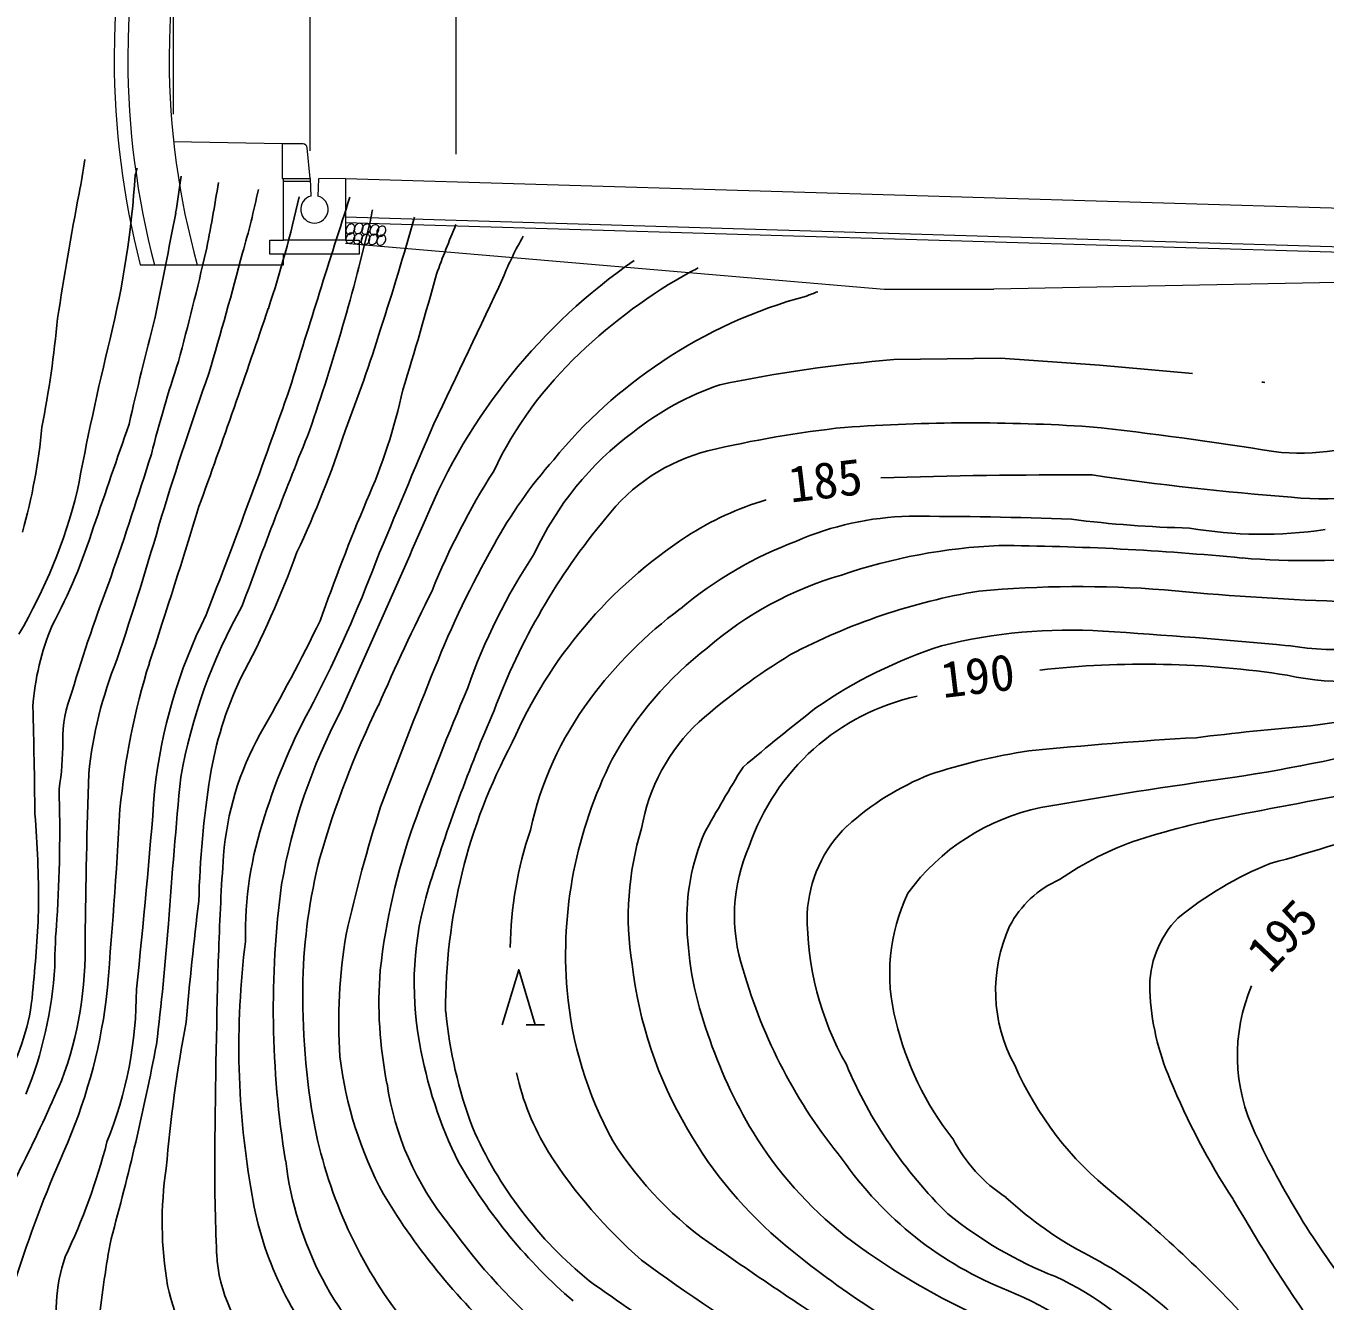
# Model space of a CAD drawing. Units: millimetres, scale not verified, with parts at other scales. Extents: x 40000 to 680000, y 20000 to 380000.
# Drawn here: x 502411 to 549656, y 290526 to 336881 of the extents above; entities that cross this region are included whole.
import ezdxf
from ezdxf.enums import TextEntityAlignment as Align

# ---------------------------------------------------------------- set-up
doc = ezdxf.new("R2010")
doc.units = ezdxf.units.MM
doc.header["$LTSCALE"] = 1000
doc.layers.add('M-BGD', color=7, linetype='Continuous', lineweight=25)
doc.layers.add('M-STR-HTXT', color=7, linetype='Continuous', lineweight=13)
doc.styles.add('ＭＳ ゴシック', font='')
doc.styles.get('ＭＳ ゴシック').set_extended_font_data('MS Gothic')

msp = doc.modelspace()

# ---------------------------------------------------------------- linework, layer by layer
at = {"layer": 'M-BGD'}
msp.add_line((520598, 300562), (521266, 300562), dxfattribs=at)
for points in [[(544842, 324245), (541454, 324548), (537857, 324800), (533977, 324751)], [(519728, 300562), (520330, 302569), (520932, 300562)]]:
    msp.add_lwpolyline(points, dxfattribs=at)
for centre, radius, start, end in [((508070, 316314), 54556, 245.2043, 245.2043), ((481103, 335414), 23694, 348.7587, 351.7767), ((488499, 336046), 18467, 345.5999, 346.4177), ((471566, 333762), 34895, 346.3265, 356.2074), ((416024, 344304), 92926, 351.19507, 352.03454), ((639822, 305176), 137881, 169.29172, 171.20915), ((427523, 344797), 83014, 348.79364, 350.56408), ((477354, 338054), 34257, 344.0488, 348.0018), ((473595, 339168), 39670, 341.5494, 347.6326), ((1045325, 159901), 557908, 162.1777, 162.92469), ((166768, 395192), 347247, 348.54684, 349.19246), ((437106, 348220), 79982, 340.98848, 346.69097), ((556275, 322725), 41938, 169.7296, 170.2771), ((420124, 356776), 100081, 342.00489, 344.44216), ((555965, 313726), 41129, 157.1962, 159.9092), ((530246, 323545), 11287, 149.7212, 158.3004), ((390389, 356259), 121733, 344.96645, 346.89832), ((358794, 368790), 156728, 343.48953, 345.15633), ((536665, 310817), 21328, 124.6623, 157.601), ((535679, 311348), 18923, 118.6508, 133.9574), ((533450, 315003), 14648, 116.7193, 117.8511), ((386291, 363597), 135834, 342.89843, 344.74401), ((-85008, 611767), 668152, 334.33794, 334.84134), ((535271, 310218), 17427, 104.8808, 123.9407), ((535036, 316471), 11408, 109.6165, 111.8214), ((106050, 464361), 427950, 340.20113, 341.22346), ((462946, 330091), 40796, 348.978, 354.5947), ((643567, 290741), 141009, 165.41843, 167.02471), ((454540, 344976), 63706, 339.01502, 342.53641), ((607538, 300585), 105065, 166.27525, 169.37172), ((552877, 309734), 47343, 161.5938, 165.8388), ((532203, 314625), 14152, 133.0346, 154.5698), ((535383, 309841), 17803, 123.5605, 140.7177), ((538289, 272310), 52618, 94.7006, 101.6723), ((627782, 282190), 125952, 160.49203, 162.98359), ((251700, 415219), 275924, 338.80669, 340.63312), ((495551, 328155), 21055, 336.0657, 347.6533), ((531210, 313580), 10862, 109.1691, 128.2824), ((548197, 330768), 6885, 263.0087, 263.8675), ((481938, 324223), 21140, 344.246, 354.7573), ((-1521110, 1020286), 2144029, 340.89856, 341.00405), ((1119118, 67007), 653828, 157.00594, 157.48053), ((536388, 283037), 39477, 96.1194, 103.4363), ((536817, 256775), 65677, 86.26925, 94.04853), ((527937, 199614), 123402, 80.73833, 83.88143), ((693310, 249045), 194826, 157.95668, 159.96147), ((476526, 334502), 39474, 334.8846, 341.7812), ((531314, 312905), 11461, 126.5995, 155.3323), ((548761, 329453), 8102, 263.1728, 294.5232), ((338105, 374467), 177034, 341.01124, 342.52876), ((528886, 314854), 6789, 104.2521, 142.5274), ((534355, 309875), 16997, 138.6124, 151.4386), ((542777, 305919), 27641, 147.6683, 157.8345), ((540130, 120385), 200176, 89.69882, 91.89731), ((555909, 419816), 100344, 261.56107, 265.7329), ((549583, 329764), 10078, 263.5043, 293.6102), ((485287, 324696), 19569, 329.5327, 346.0043), ((180444, 420556), 343490, 341.8789, 342.87371), ((593856, 286456), 85731, 157.24735, 160.37312), ((532441, 309107), 10996, 106.4065, 123.0928), ((384284, 354568), 128083, 341.45745, 343.90008), ((6508158, -2336821), 6553450, 156.0934, 156.1602), ((541975, 303570), 24062, 140.1635, 159.5063), ((534784, 308152), 10907, 91.3204, 113.5177), ((534672, 166368), 152689, 87.83433, 90.05224), ((545575, 358952), 40332, 262.6882, 268.7939), ((484764, 325016), 21084, 331.8883, 342.4837), ((547360, 333848), 15445, 260.1809, 278.5494), ((550484, 300327), 35735, 150.357, 158.2987), ((535779, 303986), 17109, 123.0928, 156.4332), ((535518, 304581), 14494, 110.5414, 129.9562), ((538688, 297493), 20520, 92.5, 108.8124), ((537183, 219781), 98214, 84.4737, 89.64439), ((478035, 330269), 36451, 331.9951, 339.9095), ((539233, 305537), 21996, 146.4664, 160.6714), ((549006, 347125), 29680, 265.4318, 275.7571), ((471330, 333841), 46790, 332.5849, 339.4575), ((559503, 296233), 57804, 159.08956, 163.49308), ((535650, 304493), 12930, 106.0709, 130.8215), ((605681, 272339), 98840, 153.56017, 156.2288), ((540841, 293822), 22830, 99.5085, 117.7444), ((540699, 275656), 40844, 85.6252, 95.098), ((553710, 417515), 101616, 264.41148, 267.9724), ((527692, 306027), 19970, 150.691, 169.7923), ((535743, 302876), 15973, 126.6453, 143.443), ((525905, 307038), 18925, 153.5471, 173.8476), ((446147, 348072), 74570, 330.31755, 333.88838), ((511997, 311475), 9359, 157.338, 175.9358), ((540353, 295777), 19142, 86.3198, 104.026), ((529297, 114893), 200363, 84.55405, 86.48468), ((550202, 326587), 12380, 261.2217, 286.9883), ((535107, 304013), 12958, 127.6151, 151.3654), ((540947, 298013), 17153, 107.7641, 124.8708), ((519882, 308124), 15273, 158.0344, 174.0442), ((532108, 305895), 26397, 162.7528, 174.5468), ((543330, 292731), 25012, 121.6296, 131.0717), ((681604, 246308), 177545, 157.74789, 159.49655), ((543087, 279946), 33734, 81.1459, 96.4782), ((550437, 323172), 10126, 257.6948, 288.3578), ((521979, 307537), 13033, 154.475, 170.9321), ((617091, 270920), 107145, 156.98099, 159.84466), ((546221, 337069), 25792, 276.4725, 291.8683), ((508597, 310889), 4849, 158.6264, 180.2325), ((532369, 301510), 22288, 151.0541, 162.7069), ((532739, 305063), 12257, 143.2927, 167.8214), ((536601, 304378), 8330, 102.3283, 161.1646), ((289611, 306184), 213134, 0.55093, 1.60091), ((532523, 302080), 21122, 152.1164, 170.2142), ((546376, 297044), 34633, 154.085, 163.9194), ((576583, 287249), 62274, 156.58731, 162.92751), ((585239, 242605), 88058, 127.90447, 130.12452), ((531590, 306545), 6889, 132.9447, 170.336), ((559939, 187824), 124089, 94.99823, 96.93124), ((520209, 305935), 10640, 150.6763, 175.774), ((552615, 176057), 135166, 93.24478, 95.83173), ((537168, 370252), 61376, 278.54752, 284.8084), ((492942, 310826), 10806, 350.9895, 0.2325), ((538087, 301182), 20413, 151.8039, 180.3719), ((541951, 289640), 21107, 98.364, 108.4264), ((537811, 303106), 15774, 153.1832, 184.6926), ((574550, 281418), 54175, 148.2341, 151.194), ((771511, 300995), 266961, 178.12965, 179.42487), ((751430, 286469), 244486, 174.57899, 175.83065), ((543457, 304175), 34772, 171.038, 178.5444), ((539059, 300236), 10158, 111.8402, 131.9123), ((571779, 123659), 187638, 97.8071, 99.96191), ((454532, 307600), 49107, 356.2754, 1.7893), ((288772, 325517), 218936, 353.79624, 355.6907), ((716036, -570624), 895027, 100.55819, 100.90772), ((462850, 304922), 40022, 359.938, 4.7464), ((294672, 320122), 211483, 354.9453, 356.82358), ((523696, 303887), 13304, 161.3795, 181.2428), ((569069, 291492), 56386, 162.4498, 167.3392), ((540952, 300624), 8012, 101.7634, 143.8213), ((551893, 278894), 29800, 100.0891, 107.6295), ((539297, 299830), 24156, 160.6371, 173.5143), ((534043, 303158), 14024, 161.3237, 179.0921), ((535222, 304498), 10905, 162.9135, 189.0818), ((535569, 304375), 4751, 133.933, 177.2588), ((528937, 374498), 70597, 285.3775, 289.39005), ((534425, 304410), 7978, 157.0449, 182.1412), ((546522, 296494), 11401, 108.6937, 124.8641), ((595259, 300589), 85881, 175.9066, 178.19018), ((532678, 301653), 20203, 165.7188, 178.4958), ((534431, 304529), 6253, 156.0532, 198.3336), ((552527, 294338), 13034, 111.9347, 129.118), ((541493, 302432), 3728, 113.541, 152.5228), ((545574, 301134), 34168, 172.3721, 189.2923), ((528314, 302061), 11784, 162.8723, 190.4708), ((540565, 302443), 6741, 154.4212, 194.8964), ((458828, 306453), 44072, 354.1198, 357.9527), ((657258, 287214), 149630, 173.151, 174.84507), ((524459, 302642), 20998, 175.1688, 179.8933), ((541879, 304552), 11056, 179.7405, 209.4112), ((546934, 301913), 3655, 136.0356, 181.6326), ((408026, 311843), 99855, 353.10248, 355.63575), ((532451, 300694), 18666, 170.2633, 183.9166), ((539101, 304567), 12657, 182.0573, 200.0245), ((543308, 301807), 5633, 155.4, 208.7777), ((490749, 303336), 13818, 339.6547, 1.4063), ((540756, 299767), 30602, 172.807, 190.1821), ((798315, 294172), 289039, 178.19018, 179.63801), ((488689, 303588), 14799, 338.0098, 356.4839), ((530210, 301373), 14961, 175.456, 191.342), ((539572, 304515), 15218, 186.5588, 210.5843), ((546835, 307789), 19069, 195.9065, 219.3959), ((494866, 302420), 7818, 331.8279, 356.4657), ((538706, 301626), 26231, 178.7823, 190.4775), ((552959, 299451), 6489, 156.9631, 205.9019), ((485313, 304093), 20188, 336.1586, 352.5881), ((491723, 301813), 14704, 338.012, 0.175), ((535925, 303045), 13889, 185.0797, 208.825), ((552391, 302205), 9119, 182.4918, 203.5131), ((534129, 302646), 16531, 185.5426, 200.5595), ((560114, 290900), 52791, 169.3476, 175.1658), ((544592, 303168), 10824, 193.1218, 218.5135), ((544664, 306098), 18414, 198.5754, 210.8342), ((416799, 317255), 92020, 344.5773, 349.09746), ((532091, 302526), 15584, 189.6269, 206.5151), ((527956, 301137), 14232, 186.9326, 208.2201), ((547588, 305587), 16646, 202.8505, 225.6049), ((549666, 304081), 12347, 203.8159, 231.3753), ((529503, 300871), 9477, 192.5218, 211.3928), ((439238, 326765), 70378, 330.92756, 336.34872), ((525970, 299967), 10541, 188.3771, 219.0513), ((568221, 308517), 26158, 202.3555, 213.1248), ((529618, 300245), 17046, 191.4693, 217.972), ((532210, 302758), 14794, 203.5789, 230.9871), ((539881, 304469), 15462, 209.8575, 230.414), ((482591, 302220), 23521, 334.5986, 345.4415), ((534780, 303253), 13007, 212.0565, 236.1288), ((541300, 304340), 14626, 211.6746, 231.5539), ((541114, 299003), 5616, 207.288, 236.9847), ((574485, 309381), 30195, 205.008, 218.0949), ((544086, 278084), 44083, 156.1148, 162.5321), ((579178, 295297), 69899, 179.42531, 182.50755), ((536785, 305792), 18260, 212.6705, 228.9783), ((520685, 293376), 13321, 171.4846, 189.8699), ((524242, 297132), 12478, 186.973, 228.4608), ((535076, 305302), 19528, 209.8954, 229.1688), ((543029, 303271), 13304, 214.7585, 248.4438), ((522793, 296393), 12326, 189.5078, 221.3936), ((535797, 306614), 23757, 210.919, 228.3414), ((512242, 257932), 47069, 42.1447, 50.8507), ((547329, 304299), 13644, 227.1719, 242.6599), ((606076, 328948), 69118, 210.16003, 215.18345), ((545357, 305326), 14965, 231.0183, 248.4026), ((536237, 306522), 22687, 215.5696, 229.8059), ((546339, 285159), 41539, 169.4238, 173.5624), ((626266, 434210), 172754, 235.14249, 237.36237), ((550594, 317239), 32130, 230.2015, 243.7453), ((547267, 312577), 24792, 232.589, 245.5185), ((509177, 290237), 5664, 160.4714, 194.2231), ((514824, 292527), 5485, 183.0104, 226.2011), ((558007, 336463), 55482, 233.2362, 239.6535), ((534095, 278911), 14987, 48.231, 62.2945), ((514818, 292593), 7411, 191.6807, 222.1039), ((552496, 331764), 50164, 233.8398, 242.7281), ((535550, 281904), 10434, 38.5934, 65.6693), ((533479, 279433), 12376, 45.1039, 67.8742)]:
    msp.add_arc(centre, radius, start, end, dxfattribs=at)
at = {"layer": 'M-STR-HTXT'}
for p, q in [((507781, 333670), (507781, 352695)), ((512752, 332341), (512752, 347695)), ((518060, 332220), (518060, 347695)), ((511727, 332591), (507781, 332670)), ((511727, 332591), (511727, 331341)), ((512491, 332591), (511727, 332591)), ((512752, 331341), (512640, 332456)), ((511727, 331341), (512752, 331341)), ((511777, 329091), (511777, 331341)), ((511777, 331241), (512752, 331241)), ((512752, 331341), (512777, 330700)), ((513052, 331322), (513027, 330700)), ((514027, 331341), (513052, 331322)), ((514027, 331341), (557077, 330050)), ((514027, 331341), (514027, 329091)), ((514027, 329941), (557077, 328650)), ((514027, 329741), (557077, 328450)), ((511277, 328591), (511277, 329091)), ((511277, 329091), (511777, 329091)), ((514027, 329091), (511777, 329091)), ((514027, 329091), (514527, 329091)), ((514027, 328991), (533617, 327310)), ((514527, 329091), (514527, 328591)), ((514527, 328591), (511277, 328591)), ((511777, 328195), (511777, 328591)), ((506570, 328195), (508640, 328195)), ((508640, 328195), (511777, 328195)), ((557077, 327700), (537617, 327310)), ((533617, 327310), (537617, 327310))]:
    msp.add_line(p, q, dxfattribs=at)
for centre, radius, start, end in [((535617, 335695), 30000, 0, 180), ((535617, 335695), 29500, 0, 180), ((535617, 335695), 28000, 0, 180), ((535617, 335695), 30000, 180, 194.4775), ((535617, 335695), 29500, 180, 194.7284), ((535617, 335695), 28000, 180, 195.5368), ((512491, 332441), 150, 5.7106, 90), ((512902, 330216), 500, 104.4775, 75.5225), ((514266, 329449), 220, 167.1298, 186.1085), ((514206, 329444), 160, 186.5387, 210.0616), ((514307, 329439), 263, 150.0202, 166.9489), ((514170, 329425), 120, 210.7838, 239.5095), ((514302, 329443), 256, 132.8214, 150.2059), ((514302, 329118), 256, 132.8214, 150.2059), ((514168, 329423), 117, 240.1546, 269.5568), ((514272, 329478), 210, 113.4402, 133.329), ((514272, 329153), 210, 113.4402, 133.329), ((514169, 329458), 151, 269.2574, 294.1401), ((514250, 329532), 151, 89.2531, 114.1358), ((514250, 329207), 151, 89.2531, 114.1358), ((514147, 329512), 210, 293.4369, 313.3258), ((514251, 329567), 117, 60.1546, 89.5568), ((514251, 329242), 117, 60.1546, 89.5568), ((514117, 329547), 256, 312.8214, 330.2059), ((514249, 329565), 120, 30.7838, 59.5095), ((514249, 329240), 120, 30.7838, 59.5095), ((514112, 329551), 263, 330.0202, 346.9489), ((514566, 329474), 220, 167.1298, 186.1085), ((514506, 329469), 160, 186.5387, 210.0616), ((514213, 329546), 160, 6.5387, 30.0616), ((514607, 329464), 263, 150.0202, 166.9489), ((514213, 329221), 160, 6.5387, 30.0616), ((514470, 329450), 120, 210.7838, 239.5095), ((514153, 329541), 220, 347.1298, 6.1085), ((514602, 329468), 256, 132.8214, 150.2059), ((514547, 329128), 210, 113.4402, 133.329), ((514468, 329448), 117, 240.1546, 269.5568), ((514572, 329503), 210, 113.4402, 133.329), ((514525, 329182), 151, 89.2531, 114.1358), ((514469, 329483), 151, 269.2574, 294.1401), ((514550, 329557), 151, 89.2531, 114.1358), ((514526, 329217), 117, 60.1546, 89.5568), ((514447, 329537), 210, 293.4369, 313.3258), ((514551, 329592), 117, 60.1546, 89.5568), ((514524, 329215), 120, 30.7838, 59.5095), ((514417, 329572), 256, 312.8214, 330.2059), ((514549, 329590), 120, 30.7838, 59.5095), ((514841, 329449), 220, 167.1298, 186.1085), ((514781, 329444), 160, 186.5387, 210.0616), ((514882, 329439), 263, 150.0202, 166.9489), ((514412, 329576), 263, 330.0202, 346.9489), ((514745, 329425), 120, 210.7838, 239.5095), ((514513, 329571), 160, 6.5387, 30.0616), ((514877, 329443), 256, 132.8214, 150.2059), ((514453, 329566), 220, 347.1298, 6.1085), ((514743, 329423), 117, 240.1546, 269.5568), ((514847, 329478), 210, 113.4402, 133.329), ((514800, 329157), 151, 89.2531, 114.1358), ((514744, 329458), 151, 269.2574, 294.1401), ((514825, 329532), 151, 89.2531, 114.1358), ((514801, 329192), 117, 60.1546, 89.5568), ((514722, 329512), 210, 293.4369, 313.3258), ((514826, 329567), 117, 60.1546, 89.5568), ((514692, 329547), 256, 312.8214, 330.2059), ((514824, 329565), 120, 30.7838, 59.5095), ((514687, 329551), 263, 330.0202, 346.9489), ((515141, 329424), 220, 167.1298, 186.1085), ((515081, 329419), 160, 186.5387, 210.0616), ((514788, 329546), 160, 6.5387, 30.0616), ((515182, 329414), 263, 150.0202, 166.9489), ((515045, 329400), 120, 210.7838, 239.5095), ((514728, 329541), 220, 347.1298, 6.1085), ((515177, 329418), 256, 132.8214, 150.2059), ((515147, 329453), 210, 113.4402, 133.329), ((515075, 329157), 151, 89.2531, 114.1358), ((515125, 329507), 151, 89.2531, 114.1358), ((515076, 329192), 117, 60.1546, 89.5568), ((515022, 329487), 210, 293.4369, 313.3258), ((515126, 329542), 117, 60.1546, 89.5568), ((514992, 329522), 256, 312.8214, 330.2059), ((515391, 329374), 220, 167.1298, 186.1085), ((515331, 329369), 160, 186.5387, 210.0616), ((515432, 329364), 263, 150.0202, 166.9489), ((515124, 329540), 120, 30.7838, 59.5095), ((515427, 329368), 256, 132.8214, 150.2059), ((514987, 329526), 263, 330.0202, 346.9489), ((515088, 329521), 160, 6.5387, 30.0616), ((515028, 329516), 220, 347.1298, 6.1085), ((515397, 329403), 210, 113.4402, 133.329), ((515375, 329457), 151, 89.2531, 114.1358), ((515376, 329492), 117, 60.1546, 89.5568), ((515242, 329472), 256, 312.8214, 330.2059), ((515374, 329490), 120, 30.7838, 59.5095), ((515237, 329476), 263, 330.0202, 346.9489), ((515338, 329471), 160, 6.5387, 30.0616), ((515278, 329466), 220, 347.1298, 6.1085), ((514266, 329124), 220, 167.1298, 186.1085), ((514206, 329119), 160, 186.5387, 210.0616), ((514307, 329114), 263, 150.0202, 166.9489), ((514170, 329100), 120, 210.7838, 239.5095), ((514168, 329098), 117, 240.1546, 269.5568), ((514169, 329133), 151, 269.2574, 294.1401), ((514147, 329187), 210, 293.4369, 313.3258), ((514117, 329222), 256, 312.8214, 330.2059), ((514541, 329099), 220, 167.1298, 186.1085), ((514481, 329094), 160, 186.5387, 210.0616), ((514582, 329089), 263, 150.0202, 166.9489), ((514112, 329226), 263, 330.0202, 346.9489), ((514445, 329075), 120, 210.7838, 239.5095), ((514577, 329093), 256, 132.8214, 150.2059), ((514153, 329216), 220, 347.1298, 6.1085), ((514443, 329073), 117, 240.1546, 269.5568), ((514444, 329108), 151, 269.2574, 294.1401), ((514422, 329162), 210, 293.4369, 313.3258), ((514392, 329197), 256, 312.8214, 330.2059), ((514816, 329074), 220, 167.1298, 186.1085), ((514756, 329069), 160, 186.5387, 210.0616), ((514857, 329064), 263, 150.0202, 166.9489), ((514387, 329201), 263, 330.0202, 346.9489), ((514720, 329050), 120, 210.7838, 239.5095), ((514488, 329196), 160, 6.5387, 30.0616), ((514852, 329068), 256, 132.8214, 150.2059), ((514428, 329191), 220, 347.1298, 6.1085), ((514718, 329048), 117, 240.1546, 269.5568), ((514822, 329103), 210, 113.4402, 133.329), ((514719, 329083), 151, 269.2574, 294.1401), ((514697, 329137), 210, 293.4369, 313.3258), ((514667, 329172), 256, 312.8214, 330.2059), ((514799, 329190), 120, 30.7838, 59.5095), ((515091, 329074), 220, 167.1298, 186.1085), ((515031, 329069), 160, 186.5387, 210.0616), ((515132, 329064), 263, 150.0202, 166.9489), ((514662, 329176), 263, 330.0202, 346.9489), ((514995, 329050), 120, 210.7838, 239.5095), ((514763, 329171), 160, 6.5387, 30.0616), ((515127, 329068), 256, 132.8214, 150.2059), ((514703, 329166), 220, 347.1298, 6.1085), ((514993, 329048), 117, 240.1546, 269.5568), ((515097, 329103), 210, 113.4402, 133.329), ((515043, 329398), 117, 240.1546, 269.5568), ((514994, 329083), 151, 269.2574, 294.1401), ((515044, 329433), 151, 269.2574, 294.1401), ((514972, 329137), 210, 293.4369, 313.3258), ((514942, 329172), 256, 312.8214, 330.2059), ((515074, 329190), 120, 30.7838, 59.5095), ((514937, 329176), 263, 330.0202, 346.9489), ((515391, 329049), 220, 167.1298, 186.1085), ((515331, 329044), 160, 186.5387, 210.0616), ((515038, 329171), 160, 6.5387, 30.0616), ((515432, 329039), 263, 150.0202, 166.9489), ((515295, 329350), 120, 210.7838, 239.5095), ((515295, 329025), 120, 210.7838, 239.5095), ((514978, 329166), 220, 347.1298, 6.1085), ((515427, 329043), 256, 132.8214, 150.2059), ((515293, 329348), 117, 240.1546, 269.5568), ((515293, 329023), 117, 240.1546, 269.5568), ((515397, 329078), 210, 113.4402, 133.329), ((515294, 329383), 151, 269.2574, 294.1401), ((515294, 329058), 151, 269.2574, 294.1401), ((515375, 329132), 151, 89.2531, 114.1358), ((515272, 329437), 210, 293.4369, 313.3258), ((515272, 329112), 210, 293.4369, 313.3258), ((515376, 329167), 117, 60.1546, 89.5568), ((515242, 329147), 256, 312.8214, 330.2059), ((515374, 329165), 120, 30.7838, 59.5095), ((515237, 329151), 263, 330.0202, 346.9489), ((515338, 329146), 160, 6.5387, 30.0616), ((515278, 329141), 220, 347.1298, 6.1085)]:
    msp.add_arc(centre, radius, start, end, dxfattribs=at)

# ---------------------------------------------------------------- texts
at = {"layer": 'M-BGD', "style": 'ＭＳ ゴシック'}
for s, rotation, p in [('185', 6.795, (530269, 319159)), ('190', 6.795, (535810, 312054)), ('195', 46.494, (547940, 302119))]:
    msp.add_text(s, height=1320, rotation=rotation, dxfattribs=at).set_placement(p, align=Align.BOTTOM_LEFT)

doc.saveas('drawing.dxf')
